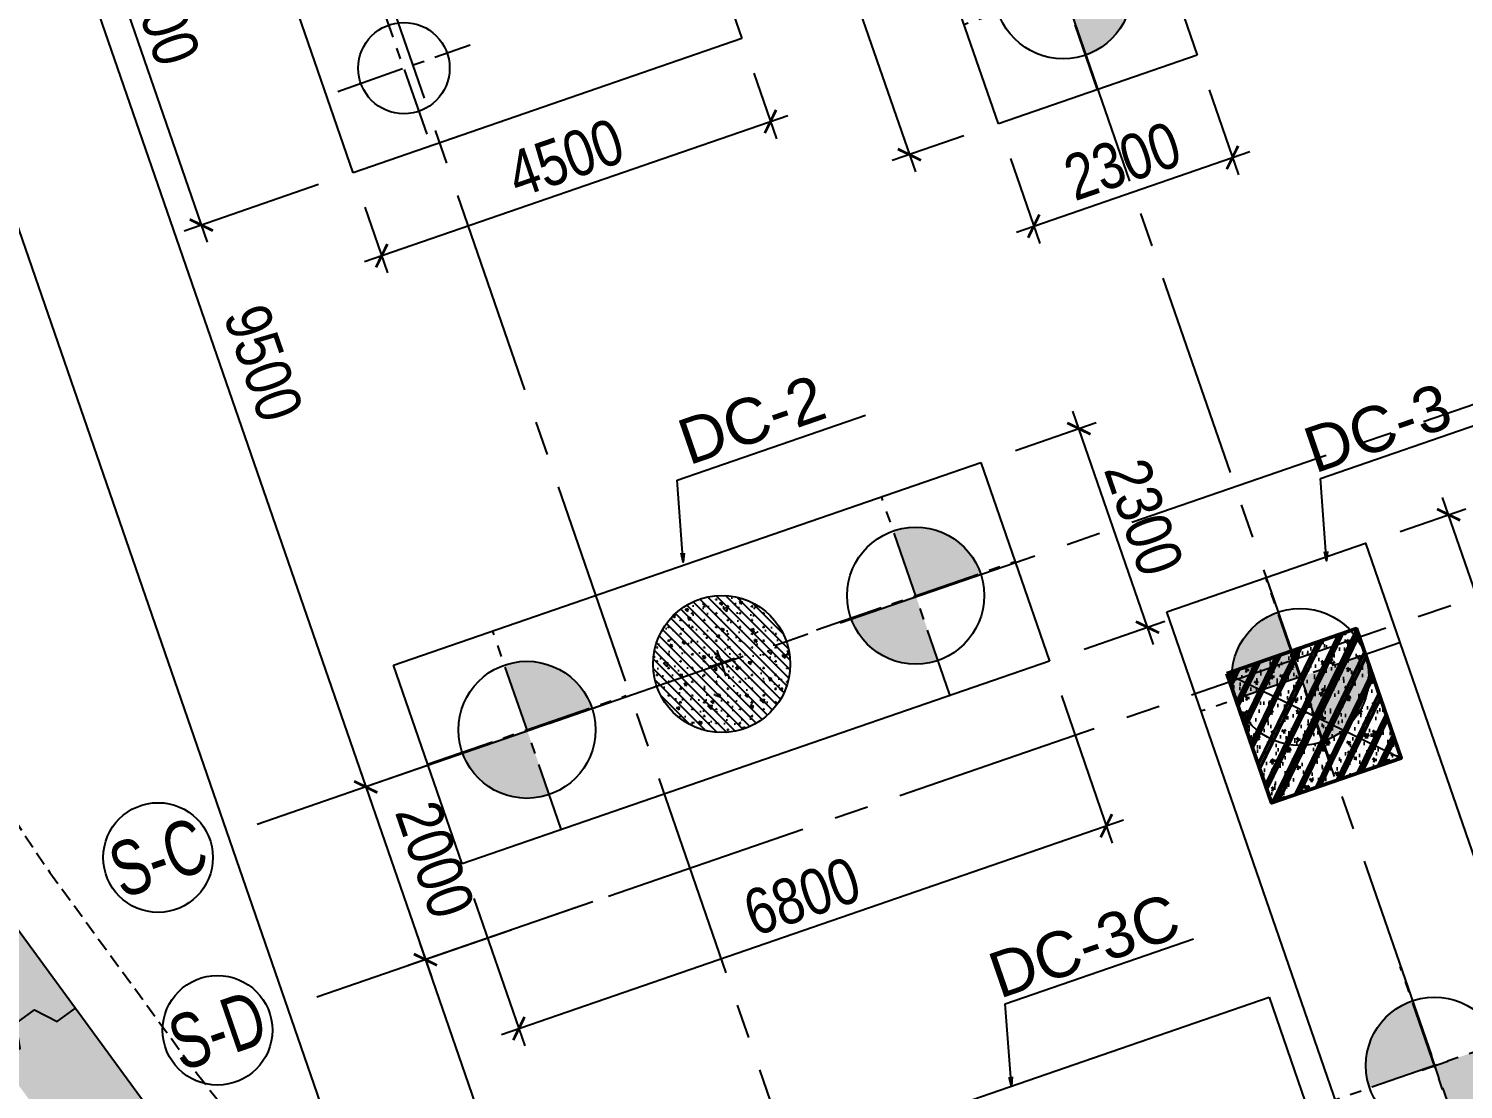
# Model space of a CAD drawing. Header units: millimetres. Extents: x -1534340 to 1713810, y -1348191 to 1114081.
# Drawn here: x 669662 to 685360, y -314038 to -302430 of the extents above; entities that cross this region are included whole.
import ezdxf
from ezdxf.enums import TextEntityAlignment as Align
from ezdxf.xclip import XClip

# ---------------------------------------------------------------- set-up
doc = ezdxf.new("R2010")
doc.units = ezdxf.units.MM
doc.header["$LTSCALE"] = 100
doc.header["$XCLIPFRAME"] = 0
doc.header["$PDMODE"] = 32
doc.header["$PDSIZE"] = 2.5
for name, pattern in [('CENTER2', [1.125, 0.75, -0.125, 0.125, -0.125]), ('DASHED', [4.5, 3, -1.5]), ('HIDDEN', [0.375, 0.25, -0.125]), ('Xref_ST_MBDV Cot vach 30.7.2022$0$DASHDOT', [1, 0.5, -0.25, 0, -0.25])]:
    doc.linetypes.add(name, pattern=pattern)
for name, color, linetype in [('ccu11-Khuat', 9, 'DASHED'), ('ccu11-Manh', 8, 'Continuous'), ('ccu12-Hatch', 250, 'Continuous'), ('ccu12-Pile', 4, 'Continuous'), ('ccu12-Truc', 13, 'CENTER2'), ('KC-Betong', 6, 'Continuous'), ('KC2-CONCRETE', 7, 'Continuous'), ('KC2-DIM', 251, 'Continuous'), ('KCS_BORDER', 255, 'Continuous'), ('KCS_CENTER_POINT', 7, 'Continuous'), ('KCS_PILE', 8, 'HIDDEN'), ('KT-Dim', 8, 'Continuous'), ('Xref_ST_MBDV Cot vach 30.7.2022$0$Xref_ST_MBDV Cot vach 30.7.2022|Xref_ST_MBDV Cot vach 30.7.2022|Xref_ST_MBDV Cot vach 30.7.2022|Xref_ST_MBDV Cot vach 30.7.2022|A-CORE-OTLN', 2, 'Continuous'), ('Xref_ST_MBDV Cot vach 30.7.2022$0$Xref_ST_MBDV Cot vach 30.7.2022|Xref_ST_MBDV Cot vach 30.7.2022|Xref_ST_MBDV Cot vach 30.7.2022|Xref_ST_MBDV Cot vach 30.7.2022|A-WALL-PATT', 251, 'Continuous'), ('Xref_ST_MBDV Cot vach 30.7.2022$0$Xref_ST_MBDV Cot vach 30.7.2022|Xref_ST_MBDV Cot vach 30.7.2022|Xref_ST_MBDV Cot vach 30.7.2022|Xref_ST_MBDV Cot vach 30.7.2022|ccu12-Thay', 7, 'Continuous'), ('Xref_ST_MBDV Cot vach 30.7.2022$0$Xref_ST_MBDV Cot vach 30.7.2022|Xref_ST_MBDV Cot vach 30.7.2022|Xref_ST_MBDV Cot vach 30.7.2022|Xref_ST_MBDV Cot vach 30.7.2022|Site_plot line', 1, 'Xref_ST_MBDV Cot vach 30.7.2022$0$DASHDOT'), ('Xref_ST_MBDV Cot vach 30.7.2022|Xref_ST_MBDV Cot vach 30.7.2022|Xref_ST_MBDV Cot vach 30.7.2022|Xref_ST_MBDV Cot vach 30.7.2022|A-GRID-SYM', 50, 'Continuous')]:
    doc.layers.add(name, color=color, linetype=linetype)
doc.layers.add('ccu12-Tencaukien', color=9, linetype='Continuous', lineweight=15)
doc.layers.add('KT-Net cot vach', color=6, linetype='Continuous', lineweight=50)
doc.styles.add('Arial', font='arial.ttf', dxfattribs={"width": 0.7})
doc.styles.add('Arial Narrow', font='ARIALN.TTF')
doc.styles.add('HBA-Text', font='GOTHIC.TTF')
doc.dimstyles.new('ccu11-100x2', dxfattribs={"dimscale": 100, "dimtxt": 2.5, "dimasz": 1, "dimexe": 1, "dimexo": 2, "dimgap": 1, "dimtad": 1, "dimdec": 0, "dimlfac": 0.5, "dimrnd": 5, "dimdsep": 46, "dimtxsty": 'Arial', "dimblk": 'ARCHTICK', "dimcen": -1, "dimdle": 1, "dimclrd": 256, "dimclre": 256, "dimclrt": 31, "dimadec": 0, "dimazin": 2, "dimtfac": 0.1, "dimtdec": 0, "dimtmove": 0, "dimatfit": 1, "dimldrblk": 'ARCHTICK', "dimfxl": 1, "dimtvp": 0.8333333333333334, "dimtolj": 1, "dimtzin": 12, "dimarcsym": 0})
doc.dimstyles.new('ccu12-200', dxfattribs={"dimscale": 200, "dimtxt": 2.5, "dimasz": 1, "dimexe": 1, "dimexo": 2, "dimgap": 1, "dimtad": 1, "dimdec": 0, "dimrnd": 5, "dimdsep": 46, "dimtxsty": 'Arial Narrow', "dimblk": 'ARCHTICK', "dimcen": -1, "dimdle": 1, "dimclrd": 256, "dimclre": 256, "dimclrt": 3, "dimadec": 0, "dimazin": 2, "dimtfac": 0.1, "dimtdec": 0, "dimtmove": 0, "dimatfit": 1, "dimldrblk": 'ARCHTICK', "dimfxl": 1, "dimtvp": 0.8333333333333334, "dimtolj": 1, "dimtzin": 12, "dimarcsym": 0})
doc.dimstyles.new('CCU_1-300', dxfattribs={"dimscale": 200, "dimtxt": 2.5, "dimasz": 1, "dimexe": 1, "dimexo": 2, "dimgap": 0.5, "dimtad": 1, "dimdec": 0, "dimrnd": 5, "dimdsep": 46, "dimtxsty": 'Arial Narrow', "dimblk": 'ARCHTICK', "dimcen": -1, "dimdle": 1, "dimclrd": 256, "dimclre": 256, "dimclrt": 3, "dimadec": 0, "dimazin": 2, "dimtfac": 0.1, "dimtdec": 0, "dimtix": 1, "dimtmove": 2, "dimatfit": 1, "dimfxl": 1, "dimtvp": 0.8333333333333334, "dimtolj": 1, "dimtzin": 12, "dimarcsym": 0})

# ---------------------------------------------------------------- blocks, each defined once
blk = doc.blocks.new('Xref_ST_MBDV Cot vach 30.7.2022$0$Tuong Vay01-flat-1')
at = {"layer": 'Xref_ST_MBDV Cot vach 30.7.2022$0$Xref_ST_MBDV Cot vach 30.7.2022|Xref_ST_MBDV Cot vach 30.7.2022|Xref_ST_MBDV Cot vach 30.7.2022|Xref_ST_MBDV Cot vach 30.7.2022|A-WALL-PATT'}
h = blk.add_hatch(dxfattribs=at)
h.set_pattern_fill('ACET-2D-VATLIEU04', color=256, scale=50, pattern_type=2)
h.set_pattern_definition([(49.99999999999999, (-11139561.83942936, -1407213.44759845), (-225.902473859489, 189.5546824974008), [37.49999998626113, -412.4999998488724]), (355, (-11139561.83942936, -1407213.44759845), (32.12721218541265, 367.2157156157773), [29.99999999490911, -329.9999999440002]), (100.4514, (-11139531.95358936, -1407216.06226845), (-341.2315265778452, -62.9441868767608), [31.87009499667636, -350.57105596344]), (46.18420000000001, (-11139561.83942936, -1407113.44759845), (-319.1804974675179, 306.2520974436775), [56.24999996954708, -618.749999665018]), (96.6356, (-11139517.37105686, -1407120.34425195), (-516.9959221575409, -60.14402179722674), [47.80514400473094, -525.8565000520404]), (351.1842, (-11139561.83942936, -1407113.44759845), (84.74077420309186, 546.3954293043353), [45.00000000792112, -495.0000000871323]), (21, (-11139511.83942936, -1407138.44759845), (-105.6808218676597, 275.3079533968121), [37.49999999934682, -412.499999992815]), (326.0000000000001, (-11139511.83942936, -1407138.44759845), (206.1288045682013, 305.5985201385338), [30.00000001746614, -330.0000001921275]), (71.4514, (-11139486.96831286, -1407155.22340145), (-328.9637652803212, 110.3801005582791), [31.87009499870726, -350.5710559857798]), (37.50000000000001, (-11139561.83942936, -1407213.44759845), (-78.13452938385308, 101.8269011885859), [0, -325.9999998517854, 0, -334.9999998476936, 0, -331.2499998493985]), (7.499999999999999, (-11139561.83942936, -1407213.44759845), (-23.27934638224542, 176.8241910238285), [0, -191.0000000278261, 0, -318.5000000464012, 0, -126.2500000183929]), (327.5, (-11139673.33942936, -1407213.44759845), (71.94441751949489, 112.9301145330537), [0, -125.0000000614986, 0, -390.0000001918756, 0, -517.5000002546042]), (317.5, (-11139723.33942936, -1407213.44759845), (158.0205495897681, 172.4491691102739), [0, -162.4999999478019, 0, -258.9999999168043, 0, -367.4999998819521]), (45, (-11139561.83942936, -1407213.44759845), (-150.2601910028607, 150.2601910026278), []), (45, (-11139561.83942936, -1407152.19759845), (-150.2601910028607, 150.2601910026278), [])])
h.paths.add_polyline_path([(-82665.42454257607, -118500.0088302612), (-81837.41861176863, -121132.0343658989), (-80902.71611081436, -123728.0834242017), (-79862.87874617614, -126283.8385967175), (-78719.63840653747, -128795.0430432414), (-77474.89874527603, -131257.5152608277), (-76130.7324262727, -133667.1548922951), (-74689.37767251953, -136019.9495540815), (-73153.2345392555, -138311.981517314), (-71524.86091735773, -140539.4342316107), (-69806.96827445179, -142698.5986796832), (-68002.4171395041, -144785.8795539467), (-66114.21234000102, -146797.8012427511), (-64145.497998368, -148731.0136179249), (-62099.55229647644, -150582.2976132843), (-59979.78201714717, -152348.5705846979), (-57789.71687134914, -154026.8914431464), (-55533.00362077914, -155614.4655520306), (-53213.40000534989, -157108.6493807235), (-50834.76848621853, -158506.954906286), (-48401.06981415115, -159807.0537564463), (-45916.35643433966, -161006.7810866404), (-43384.76573854871, -162104.1391847725), (-40810.51317570359, -163097.3007977149), (-38197.88523275405, -163984.6121738681), (-35551.23229684308, -164764.5958169776), (-32874.96141154505, -165435.9529462866), (-30173.5289383363, -165997.5656592443), (-27451.44813587703, -166448.4963081502), (-24701.85157574899, -166789.3238736566), (-4396.734290909022, -168938.2567786218), (36420.01678077132, -167648.2249503911), (41836.4863632936, -160718.6374020646), (12445.38596707024, -24367.66042796941), (8472.910947457654, -9248.974452903174), (-4718.707271176856, -5521.400683149928), (-10557.45827306993, -9946.818014640827), (-34021.18647153303, -27848.24941525888), (-39776.65152562223, -32008.57135346811), (-41248.85870469548, -35293.77142358455), (-45787.31564925052, -38574.38242801698), (-49368.4870454669, -38942.00303377653), (-57644.18705056235, -44924.06981060421), (-59844.65461433306, -46601.45355761005), (-61968.93197572604, -48362.30333496258), (-64019.60134904832, -50208.3517090485), (-65993.2459566202, -52136.53199238679), (-67886.59205765836, -54143.61763671576), (-69696.47008413821, -56226.27801198442), (-71419.8706161473, -58381.05012253253), (-73053.93764149398, -60604.33085121214), (-74595.93274202198, -62892.42844269238), (-76043.29574720934, -65241.53179885377), (-77393.615911806, -67647.72832025355), (-78644.64476583898, -70107.01135663176), (-79794.29917307012, -72615.28586126259), (-80840.66479975358, -75168.37520986283), (-81781.99930225872, -77762.02815519366), (-82616.73522835784, -80391.9259061541), (-83343.48262714595, -83053.68931881292), (-83961.03136360087, -85742.88618860021), (-84468.3531336058, -88455.03863057657), (-84864.60300002433, -91185.62932156771), (-85149.1148865223, -93930.11565387133), (-85321.41487544402, -96683.60341540864), (-85381.30445068702, -99529.50948559865), (-85328.50406530127, -102200.8374458619), (-85163.21024433896, -104955.3926120612), (-84885.69993967563, -107700.5945179402), (-84496.42936686985, -110432.1923394061), (-83996.04728951491, -113145.6335586284), (-83385.3738030456, -115836.3975027683)], flags=16)
h.paths.add_polyline_path([(-83625.45879450254, -118780.6341908188), (-82785.20518665202, -121451.592054751), (-81836.67593448795, -124086.0436255364), (-80781.45706173405, -126679.6041032514), (-79621.30565389246, -129227.9548506811), (-78358.15352366865, -131726.8525110248), (-76994.10399421491, -134172.1360737709), (-75531.42839684151, -136559.7338032422), (-73972.56228888594, -138885.6700187323), (-72320.10139823705, -141146.0717144171), (-70576.79730102606, -143337.1750085717), (-68745.55283991061, -145455.3314108832), (-66829.41729043424, -147497.0138977058), (-64831.58128353581, -149458.8227850739), (-62755.37149274349, -151337.4913895966), (-60604.24509477988, -153129.8914679771), (-58381.7840128839, -154833.0384259534), (-56091.68895242736, -156444.0962880657), (-53737.77323871478, -157960.3824199464), (-51323.95646727085, -159379.3719952791), (-48854.25797718205, -160698.7021999834), (-46332.79015832208, -161916.1761666269), (-43763.75160367042, -163029.7666325136), (-41151.42011806555, -164037.6193153583), (-38500.14559506811, -164938.0560009221), (-35814.34277378954, -165729.5773374715), (-33098.48388773762, -166410.8653324069), (-30357.09121792205, -166980.7855469028), (-27594.72956264392, -167438.3889849058), (-24815.98988816142, -167782.8289991841), (-4433.735052675009, -169939.9255319908), (36919.56229590811, -168632.9359166666), (42912.68845487945, -160965.5998827359), (13418.22973546013, -24135.12373521132), (9294.838300889242, -8442.070929647249), (-4925.935208282433, -4423.687328800617), (-11162.76267831214, -9150.82235655561), (-34617.47974592447, -27045.37879939191), (-40579.63196872547, -31355.10398377781), (-42051.83914779872, -34640.30405389448), (-46155.98199344426, -37606.97231750819), (-49737.15338966064, -37974.59292326774), (-58240.31235744618, -44121.0777798905), (-60467.11885703541, -45818.53930653841), (-62622.81900685839, -47605.43596977205), (-64703.8232677374, -49478.79233927629), (-66706.66158131324, -51435.49383058609), (-68628.013630962, -53472.26783320424), (-70464.66541309468, -55585.73726807744), (-72213.55809716694, -57772.38228180911), (-73871.79587351345, -60028.54927773564), (-75436.60120790266, -62350.49395546387), (-76905.37393212318, -64734.34577669739), (-78275.66833624989, -67176.13529814105), (-79545.20269040763, -69671.7966022063), (-80711.86304414831, -72217.17406733404), (-81773.70674647763, -74808.02928769216), (-82728.96568063274, -77440.04813065287), (-83576.04920824617, -80108.84792049509), (-84313.5468179807, -82809.98473610263), (-84940.23047422245, -85538.9608107484), (-85455.05666192248, -88291.23202148662), (-85857.16812421381, -91062.21545574092), (-86145.88844638877, -93847.29761108034), (-86320.75738810934, -96641.83923533), (-86381.51240370423, -99528.87035845965), (-86327.91179009154, -102240.684236032), (-86160.19218073785, -105035.6641918905), (-85878.57688103244, -107821.473743778), (-85483.548480995, -110593.4755141111), (-84975.76463904232, -113347.0545681345), (-84356.0573821161, -116077.6233250971)])
at = {"layer": 'Xref_ST_MBDV Cot vach 30.7.2022$0$Xref_ST_MBDV Cot vach 30.7.2022|Xref_ST_MBDV Cot vach 30.7.2022|Xref_ST_MBDV Cot vach 30.7.2022|Xref_ST_MBDV Cot vach 30.7.2022|A-CORE-OTLN', "color": 6}
blk.add_lwpolyline([(-85381.30445068702, -99529.50948559865), (-85328.50406530127, -102200.8374458619), (-85163.21024433896, -104955.3926120612), (-84885.69993967563, -107700.5945179402), (-84496.42936686985, -110432.1923394061), (-83996.04728951491, -113145.6335586284), (-83385.3738030456, -115836.3975027683), (-82665.42454257607, -118500.0088302612), (-81837.41861176863, -121132.0343658989), (-80902.71611081436, -123728.0834242017), (-79862.87874617614, -126283.8385967175), (-78719.63840653747, -128795.0430432414), (-77474.89874527603, -131257.5152608277), (-76130.7324262727, -133667.1548922951), (-74689.37767251953, -136019.9495540815), (-73153.2345392555, -138311.981517314), (-71524.86091735773, -140539.4342316107), (-69806.96827445179, -142698.5986796832), (-68002.4171395041, -144785.8795539467), (-66114.21234000102, -146797.8012427511), (-64145.497998368, -148731.0136179249), (-62099.55229647644, -150582.2976132843)], dxfattribs=at)
at = {"layer": 'Xref_ST_MBDV Cot vach 30.7.2022$0$Xref_ST_MBDV Cot vach 30.7.2022|Xref_ST_MBDV Cot vach 30.7.2022|Xref_ST_MBDV Cot vach 30.7.2022|Xref_ST_MBDV Cot vach 30.7.2022|ccu12-Thay', "ltscale": 10}
blk.add_lwpolyline([(-73146.33184356056, -140015.8708665748), (-72944.64579908364, -139868.4287985), (-72991.30722048692, -139592.653071363), (-72789.35120734014, -139445.0136433817), (-72540.73377278633, -139573.1499425382), (-72339.04772830755, -139425.7078744625)], dxfattribs=at)
at = {"layer": 'Xref_ST_MBDV Cot vach 30.7.2022$0$Xref_ST_MBDV Cot vach 30.7.2022|Xref_ST_MBDV Cot vach 30.7.2022|Xref_ST_MBDV Cot vach 30.7.2022|Xref_ST_MBDV Cot vach 30.7.2022|Site_plot line', "ltscale": 5000}
blk.add_arc((-17764.15298610739, -99528.87035845988), 69167.3594175971, 126.1463596527413, 263.7926961611879, dxfattribs=at)
blk = doc.blocks.new('_ARCHTICK')
at = {"color": 0, "linetype": 'ByBlock', "const_width": 0.15}
blk.add_lwpolyline([(-0.5, -0.5), (0.5, 0.5)], dxfattribs=at)
blk = doc.blocks.new('*D1139')
at = {"layer": 'Defpoints', "color": 0, "transparency": 16777216}
for p in [(308278.6622819378, -57855.77754066591, 5.460132575568766e-05), (312200.1974805765, -66552.32350938719, 5.460132620688229e-05), (309168.2030321748, -67599.11391978765)]:
    blk.add_point(p, dxfattribs=at)
at = {"layer": 'KT-Dim', "lineweight": -2, "transparency": 16777216}
for p, q in [((307900.5621193, -57986.31591438515), (305878.8043469948, -58684.32400253227)), ((306002.5852414542, -58430.00473435377), (309233.4722190344, -67788.1640011066)), ((311822.0973179388, -66682.86188310647), (308979.1529508558, -67664.3831066473))]:
    blk.add_line(p, q, dxfattribs=at)
at = {"layer": 'KT-Dim', "lineweight": -2, "transparency": 16777216, "xscale": 200, "yscale": 200, "zscale": 200}
for p, rotation in [((306067.8544283138, -58619.05481567266), 109.0471379636341), ((309168.2030321748, -67599.11391978769), 289.0471379636341)]:
    blk.add_blockref('_ARCHTICK', p, dxfattribs=dict(at, rotation=rotation))
at = {"layer": 'KT-Dim', "color": 3, "transparency": 16777216, "insert": (308048.3884736832, -62960.50347151785), "char_height": 500, "attachment_point": 5, "rotation": 289.0471379636341, "style": 'Arial Narrow'}
blk.add_mtext('\\A1;9500', dxfattribs=at)
blk = doc.blocks.new('*D1140')
at = {"layer": 'Defpoints', "color": 0, "transparency": 16777216}
for p in [(312031.6406073519, -68726.15748089239, 6.01303727872371e-05), (315815.1615228205, -77470.31876241158), (312921.1710340614, -78469.46356395303)]:
    blk.add_point(p, dxfattribs=at)
at = {"layer": 'KT-Dim', "lineweight": -2, "transparency": 16777216}
for p, q in [((311653.5404447141, -68856.69585461167), (309631.7827940417, -69554.70390076528)), ((309755.563688501, -69300.38463258675), (312986.4402209211, -78658.51364527196)), ((315437.0613601828, -77600.85713613083), (312732.1209527425, -78534.73275081266))]:
    blk.add_line(p, q, dxfattribs=at)
at = {"layer": 'KT-Dim', "lineweight": -2, "transparency": 16777216, "xscale": 200, "yscale": 200, "zscale": 200}
for p, rotation in [((309820.8328753607, -69489.43471390566), 109.0471379636341), ((312921.1710340614, -78469.46356395305), 289.0471379636341)]:
    blk.add_blockref('_ARCHTICK', p, dxfattribs=dict(at, rotation=rotation))
at = {"layer": 'KT-Dim', "color": 3, "transparency": 16777216, "insert": (311801.3616981499, -73830.86824271704), "char_height": 500, "attachment_point": 5, "rotation": 289.0471379636341, "style": 'Arial Narrow'}
blk.add_mtext('\\A1;9500', dxfattribs=at)
blk = doc.blocks.new('*D1141')
at = {"layer": 'Defpoints', "color": 0, "transparency": 16777216}
for p in [(311378.9487250648, -66835.65662158695, 5.55629005956626e-05), (312031.6406073519, -68726.15748089239, 5.55628996861679e-05), (309820.832882338, -69489.43471149672)]:
    blk.add_point(p, dxfattribs=at)
at = {"layer": 'KT-Dim', "lineweight": -2, "transparency": 16777216}
for p, q in [((311000.8485624269, -66966.1949953062), (308979.0909167389, -67664.203039739)), ((309102.8718111982, -67409.88377156047), (309886.1020691976, -69678.48479281564)), ((311653.5404447141, -68856.69585461167), (309631.7828010191, -69554.70389835637))]:
    blk.add_line(p, q, dxfattribs=at)
at = {"layer": 'KT-Dim', "lineweight": -2, "transparency": 16777216, "xscale": 200, "yscale": 200, "zscale": 200}
for p, rotation in [((309168.1409980578, -67598.93385287939), 109.0471379636341), ((309820.832882338, -69489.43471149675), 289.0471379636341)]:
    blk.add_blockref('_ARCHTICK', p, dxfattribs=dict(at, rotation=rotation))
at = {"layer": 'KT-Dim', "color": 3, "transparency": 16777216, "insert": (309924.8466836368, -68395.60338597573), "char_height": 500, "attachment_point": 5, "rotation": 289.0471379636341, "style": 'Arial Narrow'}
blk.add_mtext('\\A1;2000', dxfattribs=at)
blk = doc.blocks.new('GRID-SYM-flat-103')
at = {"layer": 'Xref_ST_MBDV Cot vach 30.7.2022|Xref_ST_MBDV Cot vach 30.7.2022|Xref_ST_MBDV Cot vach 30.7.2022|Xref_ST_MBDV Cot vach 30.7.2022|A-GRID-SYM'}
blk.add_circle((7.814746150539778e-20, 1.307624847908942e-17, 4.374695749536969e-07), 900.0000000000003, dxfattribs=at)
at = {"layer": 'Xref_ST_MBDV Cot vach 30.7.2022|Xref_ST_MBDV Cot vach 30.7.2022|Xref_ST_MBDV Cot vach 30.7.2022|Xref_ST_MBDV Cot vach 30.7.2022|A-GRID-SYM', "style": 'HBA-Text'}
blk.add_attdef('GRID', text='', height=900.0000000000003, rotation=19.04713795291325, dxfattribs=at).set_placement((7.814746150539778e-20, 1.307624847908942e-17, 4.374695749536969e-07), align=Align.MIDDLE_CENTER)
blk = doc.blocks.new('*D1109')
at = {"layer": 'Defpoints', "color": 0, "transparency": 16777216}
for p in [(306860.7866720461, -58345.29644211306, 5.460132575568766e-05), (323836.0342480004, -104142.8937520662), (320490.9259154556, -105297.7861451259)]:
    blk.add_point(p, dxfattribs=at)
at = {"layer": 'KT-Dim', "lineweight": -2, "transparency": 16777216}
for p, q in [((306482.6865094082, -58475.83481583229), (304366.4036964468, -59206.47749740814)), ((304490.1845909061, -58952.15822922964), (320556.1951023153, -105486.8362264449)), ((323457.9340853626, -104273.4321257854), (320301.8758341367, -105363.0553319856))]:
    blk.add_line(p, q, dxfattribs=at)
at = {"layer": 'KT-Dim', "lineweight": -2, "transparency": 16777216, "xscale": 200, "yscale": 200, "zscale": 200}
for p, rotation in [((304555.4537777657, -59141.20831054852), 109.0471379636341), ((320490.9259154556, -105297.7861451259), 289.0471379636341)]:
    blk.add_blockref('_ARCHTICK', p, dxfattribs=dict(at, rotation=rotation))
at = {"layer": 'KT-Dim', "color": 3, "transparency": 16777216, "insert": (312953.5495900496, -82070.9163316249), "char_height": 500, "attachment_point": 5, "rotation": 289.0471379636341, "style": 'Arial Narrow'}
blk.add_mtext('\\A1;48830', dxfattribs=at)
blk = doc.blocks.new('D1500.')
at = {"layer": 'ccu12-Hatch', "ltscale": 0.5}
h = blk.add_hatch(color=256, dxfattribs=at)
h.dxf.hatch_style = 1
h.paths.add_polyline_path([(750, 0, 0.414213562373095), (0, 750), (0, 0)])
h.paths.add_polyline_path([(0, 0), (-750, 0, 0.414213562373095), (0, -750)])
at = {"layer": 'ccu12-Pile', "color": 13, "linetype": 'CENTER2', "ltscale": 10}
for p, q in [((0, 1150), (0, -1150)), ((1150, 0), (-1150, 0))]:
    blk.add_line(p, q, dxfattribs=at)
at = {"layer": 'ccu12-Pile', "ltscale": 0.5}
blk.add_circle((0, 0), 750, dxfattribs=at)
blk = doc.blocks.new('D1500')
at = {"layer": 'ccu12-Pile', "rotation": 270}
blk.add_blockref('D1500.', (-4.256744291633368, 0.01587060443125665), dxfattribs=at)
blk = doc.blocks.new('DC-2-1500')
at = {"layer": 'KC2-CONCRETE'}
for p, q in [((-1150, 3400), (1150, 3400)), ((-1150, -3400), (-1150, 3400)), ((1150, 3400), (1150, -3400)), ((1150, -3400), (-1150, -3400))]:
    blk.add_line(p, q, dxfattribs=at)
at = {"layer": 'KCS_CENTER_POINT'}
for p, q in [((-150, 0), (150, 0)), ((0, 150), (0, -150))]:
    blk.add_line(p, q, dxfattribs=at)
at = {"layer": 'KCS_PILE'}
for p in [(0, 2250), (0, -2250)]:
    blk.add_blockref('D1500', p, dxfattribs=at)
blk = doc.blocks.new('DC-3-2-1500')
at = {"elevation": -0.001871341296829975}
blk.add_lwpolyline([(-1150, 5649.999999999971), (1149.999999999884, 5649.999999999942), (1149.999999999884, -5650.000000000058), (-1150, -5650.000000000029)], close=True, dxfattribs=at)
at = {"layer": 'KCS_CENTER_POINT'}
for p, q in [((0, -150.0000000001164, -0.001871341296829975), (0, 149.9999999999709, -0.001871341296829975)), ((-150.0000000001164, -5.820766091346741e-11, -0.001871341296829975), (150, -2.91038304567337e-11, -0.001871341296829975))]:
    blk.add_line(p, q, dxfattribs=at)
at = {"layer": 'KCS_PILE'}
for p in [(-1.164153218269348e-10, 4499.999999999942, -0.001871341296829975), (0, 0, -0.001871341296829975), (0, -4500.000000000087, -0.001871341296829975)]:
    blk.add_blockref('D1500', p, dxfattribs=at)
blk = doc.blocks.new('*U151')
h = blk.add_hatch()
h.set_pattern_fill('VATLIEU04', color=250, scale=40, style=0, pattern_type=2)
h.set_pattern_definition([(49.99999999999999, (550, -550), (286.9040730403014, -25.10085399303804), [30, -330]), (355, (550, -550), (-55.50053344520001, 300.8768534800047), [24, -264]), (100.4514, (573.908672, -552.091736), (231.4037526856086, 275.7758168243814), [25.496076, -280.4568448]), (46.18420000000001, (550, -470), (426.8964194502578, -66.20760573160723), [45, -495]), (96.6356, (585.574698, -475.5173228), (373.8650822194813, 389.6471483601767), [38.2441152, -420.6852]), (351.1842, (550, -470), (373.8647780534509, 389.6474403701299), [36, -396]), (21, (590, -490), (238.7628208473847, -161.0475562661355), [30, -330]), (326.0000000000001, (590, -490), (97.32613276863269, 290.0600180187412), [24, -264]), (71.4514, (609.8968932, -503.4206424), (336.089051432596, 129.012198683981), [25.496076, -280.4568448]), (37.50000000000001, (550, -550), (4.863942126916267, 133.1575415325246), [0, -260.8, 0, -268, 0, -265]), (7.499999999999999, (550, -550), (105.2278149768594, 157.7646847529441), [0, -152.8, 0, -254.8, 0, -101]), (327.5, (460.8, -550), (213.5289744689636, -9.021948693751902), [0, -100, 0, -312, 0, -414]), (317.5, (420.8, -550), (233.2744677369545, 40.04199293292709), [0, -130, 0, -207.2, 0, -294]), (45, (550, -550), (-120.2081528017131, 120.2081528017131), []), (45, (550, -501), (-120.2081528017131, 120.2081528017131), [])])
h.paths.add_polyline_path([(-475, 475), (1025, 475), (1025, -1025), (-475, -1025)])
at = {"color": 6, "ltscale": 0.25}
blk.add_lwpolyline([(-475, 475), (1025, 475), (1025, -1025), (-475, -1025)], close=True, dxfattribs=at)
at = {"layer": 'Defpoints', "linetype": 'ByBlock', "ltscale": 30}
for p, q in [((1025, 475), (-475, -1025)), ((-475, 475), (1025, -1025))]:
    blk.add_line(p, q, dxfattribs=at)
blk = doc.blocks.new('MBDV-B1-T1-PN')
at = {"layer": 'ccu12-Hatch', "ltscale": 0.5}
h = blk.add_hatch(dxfattribs=at)
h.set_pattern_fill('BETONG', color=256, scale=50, angle=90, pattern_type=2)
h.set_pattern_definition([(90, (-723432.4463521354, 324166.8944480505), (-259.8076212, 1.59086285848334e-14), [6.25, -143.75]), (90, (-723443.2716696854, 324166.8944480505), (-259.8076212, 1.59086285848334e-14), [6.25, -143.75]), (210, (-723432.4463521354, 324166.8944480505), (129.9038105999999, -225.0000000560045), [6.25, -143.75]), (210, (-723437.8590109354, 324176.2694480505), (129.9038105999999, -225.0000000560045), [6.25, -143.75]), (90, (-723562.3501627354, 324241.8944480505), (-259.8076212, 1.59086285848334e-14), [6.25, -143.75]), (90, (-723573.1754802854, 324241.8944480505), (-259.8076212, 1.59086285848334e-14), [6.25, -143.75]), (210, (-723562.3501627354, 324241.8944480505), (129.9038105999999, -225.0000000560045), [6.25, -143.75]), (210, (-723567.7628215353, 324251.2694480505), (129.9038105999999, -225.0000000560045), [6.25, -143.75]), (150, (-723432.4463521354, 324173.1444480505), (-129.9038106, -225.0000000560045), [6.25, -143.75]), (150, (-723437.8590109354, 324163.7694480505), (-129.9038106, -225.0000000560045), [6.25, -143.75]), (150, (-723302.5425415353, 324248.1444480505), (-129.9038106, -225.0000000560045), [6.25, -143.75]), (150, (-723307.9552003354, 324238.7694480505), (-129.9038106, -225.0000000560045), [6.25, -143.75]), (135, (-723432.4463521354, 324166.8944480505), (-53.03300858899107, -53.03300858899107), []), (140, (-723432.4463521354, 324166.8944480505), (31.37606749129758, 358.6300913003767), [37.5, -412.5]), (85.00000000000001, (-723432.4463521354, 324166.8944480505), (-376.0960668500059, -69.37566680649998), [30, -330]), (190.4514, (-723429.8316821354, 324196.7802880505), (-344.7197710304768, 289.2546908570108), [31.870095, -350.571056]), (136.1842, (-723532.4463521354, 324166.8944480505), (82.75950716450907, 533.6205243128222), [56.24999999999996, -618.7499999999994]), (186.6356, (-723525.5496986354, 324211.3628205505), (-487.0589354502208, 467.3313527743517), [47.805144, -525.8565]), (81.18420000000005, (-723532.4463521354, 324166.8944480505), (-487.0593004626622, 467.3309725668137), [45, -495]), (111, (-723507.4463521354, 324216.8944480505), (201.3094453326694, 298.4535260592309), [37.5, -412.5]), (56.00000000000004, (-723507.4463521354, 324216.8944480505), (-362.5750225234265, 121.6576659607909), [30, -330]), (161.4514, (-723490.6705491354, 324241.7655645505), (-161.2652483549762, 420.111314290745), [31.87009499999998, -350.5710559999997]), (127.5, (-723432.4463521354, 324166.8944480505), (-166.4469269156558, 6.079927658645344), [0, -326, 0, -335, 0, -331.25]), (97.49999999999996, (-723432.4463521354, 324166.8944480505), (-197.2058559411801, 131.5347687210743), [0, -191, 0, -318.5, 0, -126.25]), (57.49999999999999, (-723432.4463521354, 324055.3944480505), (11.27743586718989, 266.9112180862045), [0, -124.9999999999999, 0, -389.9999999999997, 0, -517.4999999999994]), (47.5, (-723432.4463521354, 324005.3944480505), (-50.05249116615884, 291.5930846711931), [0, -162.5, 0, -259, 0, -367.5])])
edge = h.paths.add_edge_path()
edge.add_arc((4101.195275945123, -8634.316435568908), 750, 0, 360)
at = {"layer": 'KC-Betong', "ltscale": 0.5}
blk.add_circle((4101.195275945123, -8634.316435568908, -4.458537066216851e-05), 750, dxfattribs=at)
at = {"layer": 'KT-Net cot vach', "rotation": 19.04713795399666}
blk.add_blockref('*U151', (10232.16678914404, -9030.171728394227), dxfattribs=at)
blk = doc.blocks.new('*D760')
at = {"layer": 'Defpoints', "color": 0, "transparency": 16777216}
for p in [(678054.263577777, -297044.3542790401), (680273.4159299263, -303472.0570442548), (679298.7734970885, -303808.5505203533)]:
    blk.add_point(p, dxfattribs=at)
at = {"layer": 'KC2-DIM', "lineweight": -2, "transparency": 16777216}
for p, q in [((677676.1634151072, -297174.8926526668), (676890.5710641008, -297446.1169417805)), ((677014.3519586225, -297191.7976736323), (679364.0426839017, -303997.6006016882)), ((679895.3157672565, -303602.5954178815), (679109.7234157536, -303873.8197071666))]:
    blk.add_line(p, q, dxfattribs=at)
at = {"layer": 'KC2-DIM', "lineweight": -2, "transparency": 16777216, "xscale": 200, "yscale": 200, "zscale": 200}
for p, rotation in [((677079.6211454357, -297380.8477549672), 109.047137949602), ((679298.7734970885, -303808.5505203533), 289.047137949602)]:
    blk.add_blockref('_ARCHTICK', p, dxfattribs=dict(at, rotation=rotation))
at = {"layer": 'KC2-DIM', "color": 3, "transparency": 16777216, "insert": (678525.03202407, -300478.7528349599), "char_height": 500, "attachment_point": 5, "rotation": 289.047137949602, "style": 'Arial Narrow'}
blk.add_mtext('\\A1;6800', dxfattribs=at)
blk = doc.blocks.new('*D761')
at = {"layer": 'Defpoints', "color": 0, "transparency": 16777216}
for p in [(682447.49186522, -302721.4613957351), (680273.4159299267, -303472.0570442561), (682833.7930723511, -303840.3703045755)]:
    blk.add_point(p, dxfattribs=at)
at = {"layer": 'KC2-DIM', "lineweight": -2, "transparency": 16777216}
for p, q in [((682578.030238894, -303099.5615583885), (682899.0622591882, -304029.4203859022)), ((680403.9543036008, -303850.1572069096), (680724.9863239311, -304780.0160345283)), ((680470.6670557674, -304656.2351400387), (683022.8431536778, -303775.1011177384))]:
    blk.add_line(p, q, dxfattribs=at)
at = {"layer": 'KC2-DIM', "lineweight": -2, "transparency": 16777216, "xscale": 200, "yscale": 200, "zscale": 200}
for p, rotation in [((682833.7930723511, -303840.3703045755), 19.04713795679511), ((680659.7171370941, -304590.9659532016), 199.0471379567951)]:
    blk.add_blockref('_ARCHTICK', p, dxfattribs=dict(at, rotation=rotation))
at = {"layer": 'KC2-DIM', "color": 3, "transparency": 16777216, "insert": (681630.8088019802, -303879.8334260952), "char_height": 500, "attachment_point": 5, "rotation": 19.04713795679511, "style": 'Arial Narrow'}
blk.add_mtext('\\A1;2300', dxfattribs=at)
blk = doc.blocks.new('*D793')
at = {"layer": 'Defpoints', "color": 0, "transparency": 16777216}
for p in [(680831.4079627041, -309350.9712450706), (681453.8623582991, -311153.8902001767), (674403.70519746, -311570.1235971346)]:
    blk.add_point(p, dxfattribs=at)
at = {"layer": 'KC2-DIM', "lineweight": -2, "transparency": 16777216}
for p, q in [((680961.946336355, -309729.071407732), (681519.1315451246, -311342.9402815074)), ((674837.1095117243, -313438.3117390662), (681642.9124396299, -311088.6210133513)), ((674534.2435711108, -311948.223759796), (675091.4287798804, -313562.0926335715))]:
    blk.add_line(p, q, dxfattribs=at)
at = {"layer": 'KC2-DIM', "lineweight": -2, "transparency": 16777216, "xscale": 200, "yscale": 200, "zscale": 200}
for p, rotation in [((681453.8623582991, -311153.8902001767), 19.04713795326824), ((675026.159593055, -313373.0425522407), 199.0471379532682)]:
    blk.add_blockref('_ARCHTICK', p, dxfattribs=dict(at, rotation=rotation))
at = {"layer": 'KC2-DIM', "color": 3, "transparency": 16777216, "insert": (678124.0646729553, -311927.6316734083), "char_height": 500, "attachment_point": 5, "rotation": 19.047137953268237, "style": 'Arial Narrow'}
blk.add_mtext('\\A1;6800', dxfattribs=at)
blk = doc.blocks.new('*D794')
at = {"layer": 'Defpoints', "color": 0, "transparency": 16777216}
for p in [(681153.1181541099, -306806.6837250612), (680080.8123142121, -307176.8953097672), (680831.4079627041, -309350.9712450706)]:
    blk.add_point(p, dxfattribs=at)
at = {"layer": 'KC2-DIM', "lineweight": -2, "transparency": 16777216}
for p, q in [((681968.9829894273, -309169.8097416953), (681087.8489672845, -306617.6336437305)), ((680458.9124768735, -307046.3569361165), (681342.1682354406, -306741.4145382359)), ((681209.5081253655, -309220.4328714198), (682092.7638839326, -308915.4904735392))]:
    blk.add_line(p, q, dxfattribs=at)
at = {"layer": 'KC2-DIM', "lineweight": -2, "transparency": 16777216, "xscale": 200, "yscale": 200, "zscale": 200}
for p, rotation in [((681153.1181541099, -306806.6837250612), 109.0471379532614), ((681903.7138026019, -308980.7596603646), 289.0471379532614)]:
    blk.add_blockref('_ARCHTICK', p, dxfattribs=dict(at, rotation=rotation))
at = {"layer": 'KC2-DIM', "color": 3, "transparency": 16777216, "insert": (681864.2506811564, -307777.7753899912), "char_height": 500, "attachment_point": 5, "rotation": 289.04713795326137, "style": 'Arial Narrow'}
blk.add_mtext('\\A1;2300', dxfattribs=at)
blk = doc.blocks.new('*D798')
at = {"layer": 'Defpoints', "color": 0, "transparency": 16777216}
for p in [(685198.4414880512, -307748.9533090891), (684291.3463930943, -308062.1261932631), (687979.0554488699, -318743.4557884)]:
    blk.add_point(p, dxfattribs=at)
at = {"layer": 'KC2-DIM', "lineweight": -2, "transparency": 16777216}
for p, q in [((688951.4197306549, -318619.3329855559), (685133.1723012234, -307559.9032277592)), ((684669.4465557539, -307931.5878196073), (685387.4915693811, -307683.6841222611)), ((688357.1556115297, -318612.9174147442), (689075.2006251568, -318365.013717398))]:
    blk.add_line(p, q, dxfattribs=at)
at = {"layer": 'KC2-DIM', "lineweight": -2, "transparency": 16777216, "xscale": 200, "yscale": 200, "zscale": 200}
for p, rotation in [((685198.4414880512, -307748.9533090891), 109.0471379540189), ((688886.150543827, -318430.282904226), 289.0471379540189)]:
    blk.add_blockref('_ARCHTICK', p, dxfattribs=dict(at, rotation=rotation))
at = {"layer": 'KC2-DIM', "color": 3, "transparency": 16777216, "insert": (687378.1307187381, -312973.6718039314), "char_height": 500, "attachment_point": 5, "rotation": 289.0471379540189, "style": 'Arial Narrow'}
blk.add_mtext('\\A1;11300', dxfattribs=at)
blk = doc.blocks.new('D1000.')
at = {"layer": 'ccu12-Pile', "color": 13, "linetype": 'CENTER2', "ltscale": 10}
for p, q in [((0, 766.6666666666715), (0, -766.6666666666715)), ((766.6666666666861, 0), (-766.666666666657, 0))]:
    blk.add_line(p, q, dxfattribs=at)
at = {"layer": 'ccu12-Pile', "ltscale": 0.5}
blk.add_circle((0, 0), 500.0000000000005, dxfattribs=at)
blk = doc.blocks.new('D1000')
at = {"layer": 'ccu12-Pile', "extrusion": (1.656596232263256e-08, 2.337954153866163e-08, 0.9999999999999996), "rotation": 270.3251979946007}
blk.add_blockref('D1000.', (-2.91038304567337e-11, 1.127204753720119e-26), dxfattribs=at)
blk = doc.blocks.new('DC-3-D1000')
at = {"layer": 'KCS_BORDER'}
for p, q in [((-2400, -2250), (-2400, 2250)), ((-2400, 2250), (2400, 2250)), ((2400, 2250), (2400, -2250)), ((2400, -2250), (-2400, -2250))]:
    blk.add_line(p, q, dxfattribs=at)
at = {"layer": 'KCS_CENTER_POINT'}
for p, q in [((-150, 0), (150, 0)), ((0, -150), (0, 150))]:
    blk.add_line(p, q, dxfattribs=at)
at = {"layer": 'KCS_PILE'}
for p in [(0, 1350), (-1500, -1350), (1500, -1350)]:
    blk.add_blockref('D1000', p, dxfattribs=at)
blk = doc.blocks.new('*D849')
at = {"layer": 'Defpoints', "color": 0, "transparency": 16777216}
for p in [(671644.5674938005, -299468.8740885798), (673211.0279776687, -304006.0760404967), (671551.4022105285, -304579.0587311032)]:
    blk.add_point(p, dxfattribs=at)
at = {"layer": 'KC2-DIM', "lineweight": -2, "transparency": 16777216}
for p, q in [((671266.4673311408, -299599.4124622354), (669795.8916453305, -300107.1259660141)), ((669919.6725398324, -299852.8066978564), (671616.6713973563, -304768.1088124331)), ((672832.9278150089, -304136.6144141523), (671362.3521291986, -304644.327917931))]:
    blk.add_line(p, q, dxfattribs=at)
at = {"layer": 'KC2-DIM', "lineweight": -2, "transparency": 16777216, "xscale": 200, "yscale": 200, "zscale": 200}
for p, rotation in [((669984.9417266604, -300041.8567791863), 109.0471379540038), ((671551.4022105285, -304579.0587311032), 289.0471379540037)]:
    blk.add_blockref('_ARCHTICK', p, dxfattribs=dict(at, rotation=rotation))
at = {"layer": 'KC2-DIM', "color": 3, "transparency": 16777216, "insert": (671104.0066713934, -302194.5114524186), "char_height": 500, "attachment_point": 5, "rotation": 289.04713795400374, "style": 'Arial Narrow'}
blk.add_mtext('\\A1;4800', dxfattribs=at)
blk = doc.blocks.new('*D850')
at = {"layer": 'Defpoints', "color": 0, "transparency": 16777216}
for p in [(677464.6548075909, -302537.5193368703), (677778.3366690467, -303446.0886680059), (673211.0279776688, -304006.0760404967)]:
    blk.add_point(p, dxfattribs=at)
at = {"layer": 'KC2-DIM', "lineweight": -2, "transparency": 16777216}
for p, q in [((677595.1931812465, -302915.6194995301), (677843.6058558745, -303635.1387493358)), ((673335.6597577947, -304979.9145584601), (677967.3867503766, -303380.8194811781)), ((673341.5663513244, -304384.1762031565), (673589.9790259525, -305103.6954529622))]:
    blk.add_line(p, q, dxfattribs=at)
at = {"layer": 'KC2-DIM', "lineweight": -2, "transparency": 16777216, "xscale": 200, "yscale": 200, "zscale": 200}
for p, rotation in [((677778.3366690467, -303446.0886680059), 19.04713795400392), ((673524.7098391246, -304914.6453716323), 199.0471379540039)]:
    blk.add_blockref('_ARCHTICK', p, dxfattribs=dict(at, rotation=rotation))
at = {"layer": 'KC2-DIM', "color": 3, "transparency": 16777216, "insert": (675535.5769513595, -303844.5323170201), "char_height": 500, "attachment_point": 5, "rotation": 19.047137954003915, "style": 'Arial Narrow'}
blk.add_mtext('\\A1;4500', dxfattribs=at)
blk = doc.blocks.new('MBDV-COC-PN')
at = {"layer": 'KCS_PILE'}
for name, p, rotation in [('D1500', (7840.55009995366, -1260.267487075762), 19.04713795402007), ('D1000', (623.436029569013, -2112.185568514979), 289.0471379540044), ('D1500', (6224.466197447618, -7889.777336392959), 289.0471379532684), ('D1500', (10435.00027634914, -8775.008219898154, -0.001871341296829865), 19.04713795401927), ('D1500', (1970.839367506676, -9358.334039964771), 289.0471379532684), ('D1500', (11903.55697997671, -13028.63504981989, -0.001871341296829865), 19.04713795401927)]:
    blk.add_blockref(name, p, dxfattribs=dict(at, rotation=rotation))
blk = doc.blocks.new('Grid-ST-flat-3')
at = {"layer": 'ccu12-Truc', "ltscale": 30}
for p, q in [((313485.3514865385, -49270.07644942671), (332574.6432264913, -104561.5904295773)), ((306868.5986399634, -51554.49798831623), (325957.8903803295, -106846.0119696639)), ((348389.8671523775, -54057.70604856691), (307655.7401533651, -68121.08717252291)), ((349042.5590209737, -55948.20686175593), (308308.4320219612, -70011.58798571193))]:
    blk.add_line(p, q, dxfattribs=at)
at = {"layer": 'KT-Dim'}
ref = blk.add_blockref('GRID-SYM-flat-103', (306895.9989342577, -68371.55914454465, -5.489297214077149e-05), dxfattribs=dict(at, xscale=0.6666666666666666, yscale=0.6666666666666666, zscale=0.6666666666666666))
ref.add_attrib('GRID', 'S-C', dxfattribs={"layer": 'Xref_ST_MBDV Cot vach 30.7.2022|Xref_ST_MBDV Cot vach 30.7.2022|Xref_ST_MBDV Cot vach 30.7.2022|Xref_ST_MBDV Cot vach 30.7.2022|A-GRID-SYM', "height": 600, "rotation": 19, "style": 'HBA-Text', "width": 0.75}).set_placement((306895.9989342577, -68371.55914454465, -5.489297214077149e-05), align=Align.MIDDLE_CENTER)
ref = blk.add_blockref('GRID-SYM-flat-103', (307546.14273661, -70262.40481102787, -5.489297214077149e-05), dxfattribs=dict(at, xscale=0.6666666666666666, yscale=0.6666666666666666, zscale=0.6666666666666666))
ref.add_attrib('GRID', 'S-D', dxfattribs={"layer": 'Xref_ST_MBDV Cot vach 30.7.2022|Xref_ST_MBDV Cot vach 30.7.2022|Xref_ST_MBDV Cot vach 30.7.2022|Xref_ST_MBDV Cot vach 30.7.2022|A-GRID-SYM', "height": 600, "rotation": 19, "style": 'HBA-Text', "width": 0.75}).set_placement((307546.14273661, -70262.40481102787, -5.489297214077149e-05), align=Align.MIDDLE_CENTER)
for base, p1, p2, picture, middle in [((309168.2030321748, -67599.11391978765, -5.460132575746401e-05), (308278.6622819378, -57855.77754066593), (312200.1974805766, -66552.3235093872), '*D1139', (308048.3884736832, -62960.50347151785, -5.460132575746401e-05)), ((320490.9259154556, -105297.7861451259, -5.460132575746401e-05), (306860.7866720461, -58345.29644211306), (323836.0342480005, -104142.8937520662, -5.460132575746401e-05), '*D1109', (312953.5495900496, -82070.9163316249, -5.460132575746401e-05)), ((309820.832882338, -69489.43471149672, -5.460132575746401e-05), (311378.9487250648, -66835.65662158694, 9.615748381985867e-07), (312031.6406073519, -68726.15748089243, 9.61573928703885e-07), '*D1141', (309924.8466836368, -68395.60338597573, -5.460132575746401e-05)), ((312921.1710340614, -78469.46356395303, -5.460132575746401e-05), (312031.6406073519, -68726.15748089243, 5.529047029773082e-06), (315815.1615228206, -77470.3187624116, -5.460132575746401e-05), '*D1140', (311801.3616981499, -73830.86824271704, -5.460132575746401e-05))]:
    dim = blk.add_linear_dim(base=base, p1=p1, p2=p2, angle=109.0471379636342, dimstyle='ccu12-200', dxfattribs=at)
    dim.commit()
    dim.dimension.update_dxf_attribs({"geometry": picture, "text_midpoint": middle})

msp = doc.modelspace()

# ---------------------------------------------------------------- linework, layer by layer
at = {"layer": 'ccu11-Khuat', "ltscale": 0.5}
msp.add_lwpolyline([(657782.4271825899, -273254.730683236), (657834.707419628, -275899.7427972425), (657998.4244781348, -278628.021850143), (658273.266536023, -281346.8287861414), (658658.7945211234, -284052.1640408042), (659154.3654514982, -286739.5156674567), (659759.166987159, -289404.4064832117), (660472.1941849929, -292042.4081108845), (661292.2391257265, -294649.1276331425), (662217.9542383887, -297220.2150583178), (663247.7936227461, -299751.3967824401), (664380.0417680654, -302238.4561334015), (665612.8133244955, -304677.2518131849), (666944.0555567029, -307063.7228893153), (668371.5517620959, -309393.8955570941), (669892.92496183, -311663.8897563891), (671505.6418590171, -313869.9256327534), (673207.0170566447, -316008.3298308968), (674994.2175295784, -318075.5416119234), (676864.2673415849, -320068.118782001), (678814.0526008087, -321982.7434242616), (680840.32664492, -323816.2274236698)], dxfattribs=at)

# ---------------------------------------------------------------- block references
ref = msp.add_blockref('Xref_ST_MBDV Cot vach 30.7.2022$0$Tuong Vay01-flat-1', (742513.5964638155, -173724.8057649822))
XClip(ref).set_block_clipping_path([(-91541.67363452361, -190955.66829734467), (52438.32550173579, -76158.0499385341)])
msp.add_blockref('Grid-ST-flat-3', (364182.0231381474, -243129.7985158589))
at = {"rotation": 19.04713795401927}
msp.add_blockref('DC-3-2-1500', (685048.1629533356, -313778.0888150919), dxfattribs=at)
at = {"layer": 'ccu11-Manh'}
msp.add_blockref('MBDV-B1-T1-PN', (673144.6059733587, -300749.453765272), dxfattribs=at)
at = {"layer": 'KC2-DIM'}
msp.add_blockref('MBDV-COC-PN', (673144.6059733587, -300749.453765272), dxfattribs=at)
for name, p, rotation in [('DC-2-1500', (680250.8777214987, -299882.9078373869), 19.04713795402006), ('DC-3-D1000', (674554.6111506957, -301003.196712725), 289.0471379540044), ('DC-2-1500', (677242.2587558359, -309373.5094534509), 289.0471379532684), ('DC-3-D1000', (681890.5406257885, -316031.9643144245), 289.0471379540044)]:
    msp.add_blockref(name, p, dxfattribs=dict(at, rotation=rotation))

# ---------------------------------------------------------------- texts
at = {"layer": 'ccu12-Tencaukien', "color": 31, "style": 'Arial'}
for s, height, p in [('DC-2', 499.9999999999999, (676884.8042017409, -307211.2971127644)), ('DC-3', 499.9999999999999, (683733.329782964, -307300.6142738442)), ('DC-3C', 499.9999999999998, (680284.5227143783, -313049.3855257016))]:
    msp.add_text(s, height=height, rotation=19.04713795678504, dxfattribs=at).set_placement(p)

# ---------------------------------------------------------------- dimensions: what is measured, and where the dimension line sits
at = {"layer": 'KC2-DIM'}
for base, p1, p2, angle, picture, middle in [((679298.7734970885, -303808.5505203533), (678054.263577777, -297044.3542790401), (680273.4159299263, -303472.0570442548), 109.047137949602, '*D760', (678525.03202407, -300478.7528349599)), ((682833.7930723511, -303840.3703045755), (680273.4159299268, -303472.0570442561), (682447.49186522, -302721.461395735), 19.04713795679512, '*D761', (681630.8088019802, -303879.8334260952))]:
    dim = msp.add_linear_dim(base=base, p1=p1, p2=p2, angle=angle, dimstyle='CCU_1-300', dxfattribs=at)
    dim.commit()
    dim.dimension.update_dxf_attribs({"geometry": picture, "text_midpoint": middle})
for p1, p2, distance, picture, middle in [((671644.5674938005, -299468.8740885797), (673211.0279776687, -304006.0760404967), -1755.7525026866133, '*D849', (671104.0066713934, -302194.5114524186)), ((673211.0279776687, -304006.0760404967), (677464.6548075909, -302537.5193368703), -961.1943298243906, '*D850', (675535.5769513595, -303844.5323170201)), ((680831.4079627041, -309350.9712450706), (680080.8123142121, -307176.8953097673), -1134.414576655991, '*D794', (681864.2506811564, -307777.7753899912)), ((687979.0554488702, -318743.4557884001), (684291.3463930944, -308062.1261932631), -959.634704810403, '*D798', (687378.1307187381, -312973.6718039314)), ((674403.70519746, -311570.1235971345), (680831.4079627041, -309350.9712450706), -1907.3453366593728, '*D793', (678124.0646729553, -311927.6316734083))]:
    dim = msp.add_aligned_dim(p1=p1, p2=p2, distance=distance, dimstyle='CCU_1-300', dxfattribs=at)
    dim.commit()
    dim.dimension.update_dxf_attribs({"geometry": picture, "text_midpoint": middle})

# ---------------------------------------------------------------- leaders
for points in [[(676824.9346914102, -308270.1626732599), (676757.4520391516, -307370.8031457843), (678819.2315492431, -306658.9776279653)], [(683863.4600549317, -308253.730756995), (683795.977402661, -307354.3712295203), (685857.7569127434, -306642.5457116743)], [(680414.652986346, -314002.5020088524), (680347.1703340756, -313103.1424813776), (682408.9498441578, -312391.3169635315)]]:
    msp.add_leader(points, dimstyle='ccu11-100x2', override={"dimgap": 1, "dimtad": 0, "dimldrblk": 'Open'}, dxfattribs=at)

doc.saveas('drawing.dxf')
